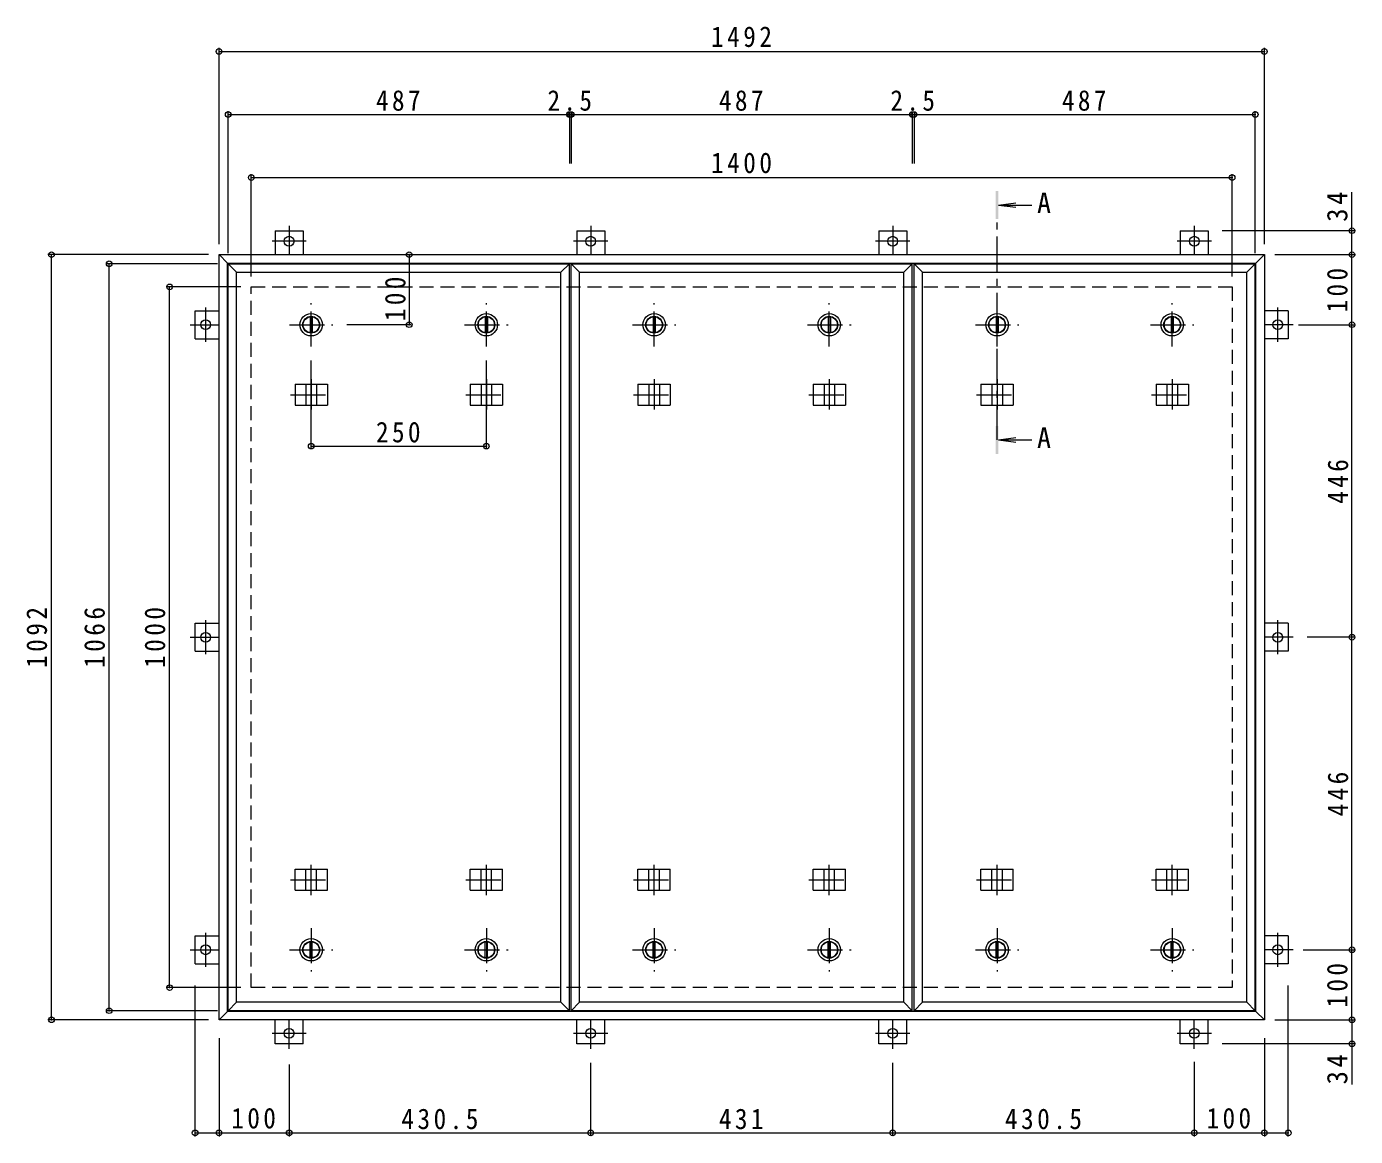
# Model space of a CAD drawing. Units: millimetres at full size, sheet at 1:10. Extents: x -2570 to 2311, y -1962 to 1246.
# Drawn here: x -2108 to -211, y -338 to 1246 of the extents above; entities that cross this region are included whole.
import ezdxf
from ezdxf.enums import TextEntityAlignment as Align

# ---------------------------------------------------------------- set-up
doc = ezdxf.new("R2010")
doc.units = ezdxf.units.MM
doc.header["$LTSCALE"] = 10
doc.header["$PDMODE"] = 32
doc.header["$PDSIZE"] = 8
doc.linetypes.add('CHAIN1', pattern=[8, 5, -1, 1, -1])
doc.linetypes.add('DASHED2', pattern=[3, 2, -1])
for name, color, linetype, lineweight in [('0-1_躯体', 2, 'DASHED2', 9), ('0-2_仕上', 3, 'Continuous', 9), ('0-3_建具', 4, 'Continuous', 9), ('0-5_寸法', 4, 'Continuous', 9), ('0-C', 2, 'Continuous', 9), ('0-E', 3, 'Continuous', 9), ('0-F', 7, 'Continuous', 9)]:
    doc.layers.add(name, color=color, linetype=linetype, lineweight=lineweight)
doc.styles.add('ＭＳ ゴシック', font='')
doc.styles.get('ＭＳ ゴシック').set_extended_font_data('MS Gothic')

msp = doc.modelspace()

# ---------------------------------------------------------------- linework, layer by layer
at = {"layer": '0-1_躯体'}
for p, q in [((-1786.8, 874.52), (-386.8, 874.52)), ((-1786.8, -125.48), (-1786.8, 874.52)), ((-386.8, 874.52), (-386.8, -125.48)), ((-386.8, -125.48), (-1786.8, -125.48))]:
    msp.add_line(p, q, dxfattribs=at)
at = {"layer": '0-2_仕上'}
for p, q in [((-1819.8, 907.52), (-1807.8, 895.52)), ((-1819.8, -158.48), (-1819.8, 907.52)), ((-1819.8, 907.52), (-1332.8, 907.52)), ((-1807.8, -146.48), (-1807.8, 895.52)), ((-1807.8, 895.52), (-1344.8, 895.52)), ((-1344.8, 895.52), (-1332.8, 907.52)), ((-1332.8, -158.48), (-1332.8, 907.52)), ((-1330.3, 907.52), (-1318.3, 895.52)), ((-1330.3, -158.48), (-1330.3, 907.52)), ((-1330.3, 907.52), (-843.3, 907.52)), ((-1318.3, -146.48), (-1318.3, 895.52)), ((-1318.3, 895.52), (-855.3, 895.52)), ((-855.3, 895.52), (-843.3, 907.52)), ((-843.3, -158.48), (-843.3, 907.52)), ((-840.8, 907.52), (-828.8, 895.52)), ((-840.8, -158.48), (-840.8, 907.52)), ((-840.8, 907.52), (-353.8, 907.52)), ((-828.8, -146.48), (-828.8, 895.52)), ((-828.8, 895.52), (-365.8, 895.52)), ((-365.8, 895.52), (-353.8, 907.52)), ((-353.8, -158.48), (-353.8, 907.52)), ((-1819.8, -158.48), (-1807.8, -146.48)), ((-1344.8, -146.48), (-1807.8, -146.48)), ((-1330.3, -158.48), (-1318.3, -146.48)), ((-855.3, -146.48), (-1318.3, -146.48)), ((-840.8, -158.48), (-828.8, -146.48)), ((-365.8, -146.48), (-828.8, -146.48)), ((-1332.8, -158.48), (-1819.8, -158.48)), ((-843.3, -158.48), (-1330.3, -158.48)), ((-353.8, -158.48), (-840.8, -158.48))]:
    msp.add_line(p, q, dxfattribs=at)
for points in [[(-1332.8, -158.48), (-1344.8, -146.48), (-1344.8, 895.52)], [(-843.3, -158.48), (-855.3, -146.48), (-855.3, 895.52)], [(-353.8, -158.48), (-365.8, -146.48), (-365.8, 895.52)]]:
    msp.add_lwpolyline(points, dxfattribs=at)
at = {"layer": '0-3_建具', "color": 2}
for p, q in [((-1832.8, 920.52), (-1820.8, 908.52)), ((-1832.8, 920.52), (-340.8, 920.52)), ((-1832.8, -171.48), (-1832.8, 920.52)), ((-352.8, 908.52), (-340.8, 920.52)), ((-340.8, 920.52), (-340.8, -171.48)), ((-1820.8, 908.52), (-352.8, 908.52)), ((-1820.8, -159.48), (-1820.8, 908.52)), ((-352.8, -159.48), (-352.8, 908.52)), ((-1820.8, -159.48), (-1832.8, -171.48)), ((-352.8, -159.48), (-1820.8, -159.48)), ((-352.8, -159.48), (-340.8, -171.48)), ((-340.8, -171.48), (-1832.8, -171.48))]:
    msp.add_line(p, q, dxfattribs=at)
at = {"layer": '0-3_建具', "linetype": 'CHAIN1'}
for p, q in [((-1701.3, 742.63), (-1701.3, 699.4)), ((-1451.3, 742.63), (-1451.3, 699.4)), ((-1211.8, 742.63), (-1211.8, 699.4)), ((-961.8, 742.63), (-961.8, 699.4)), ((-722.3, 742.63), (-722.3, 699.4)), ((-472.3, 742.63), (-472.3, 699.4)), ((-1730.71, 720.52), (-1671.89, 720.52)), ((-1480.71, 720.52), (-1421.89, 720.52)), ((-1241.21, 720.52), (-1182.39, 720.52)), ((-991.21, 720.52), (-932.39, 720.52)), ((-751.71, 720.52), (-692.89, 720.52)), ((-501.71, 720.52), (-442.89, 720.52)), ((-1701.3, 6.4), (-1701.3, 49.64)), ((-1451.3, 6.4), (-1451.3, 49.64)), ((-1211.8, 6.4), (-1211.8, 49.64)), ((-961.8, 6.4), (-961.8, 49.64)), ((-722.3, 6.4), (-722.3, 49.64)), ((-472.3, 6.4), (-472.3, 49.64)), ((-1730.71, 28.52), (-1671.89, 28.52)), ((-1480.71, 28.52), (-1421.89, 28.52)), ((-1241.21, 28.52), (-1182.39, 28.52)), ((-991.21, 28.52), (-932.39, 28.52)), ((-751.71, 28.52), (-692.89, 28.52)), ((-501.71, 28.52), (-442.89, 28.52))]:
    msp.add_line(p, q, dxfattribs=at)
at = {"layer": '0-3_建具'}
for p, q in [((-1724.39, 735.52), (-1724.39, 705.52)), ((-1724.39, 735.52), (-1678.21, 735.52)), ((-1708.8, 735.52), (-1708.8, 705.52)), ((-1693.8, 735.52), (-1693.8, 705.52)), ((-1678.21, 735.52), (-1678.21, 705.52)), ((-1474.39, 735.52), (-1474.39, 705.52)), ((-1474.39, 735.52), (-1428.21, 735.52)), ((-1458.8, 735.52), (-1458.8, 705.52)), ((-1443.8, 735.52), (-1443.8, 705.52)), ((-1428.21, 735.52), (-1428.21, 705.52)), ((-1234.89, 735.52), (-1234.89, 705.52)), ((-1234.89, 735.52), (-1188.71, 735.52)), ((-1219.3, 735.52), (-1219.3, 705.52)), ((-1204.3, 735.52), (-1204.3, 705.52)), ((-1188.71, 735.52), (-1188.71, 705.52)), ((-984.89, 735.52), (-984.89, 705.52)), ((-984.89, 735.52), (-938.71, 735.52)), ((-969.3, 735.52), (-969.3, 705.52)), ((-954.3, 735.52), (-954.3, 705.52)), ((-938.71, 735.52), (-938.71, 705.52)), ((-745.39, 735.52), (-745.39, 705.52)), ((-745.39, 735.52), (-699.21, 735.52)), ((-729.8, 735.52), (-729.8, 705.52)), ((-714.8, 735.52), (-714.8, 705.52)), ((-699.21, 735.52), (-699.21, 705.52)), ((-495.39, 735.52), (-495.39, 705.52)), ((-495.39, 735.52), (-449.21, 735.52)), ((-479.8, 735.52), (-479.8, 705.52)), ((-464.8, 735.52), (-464.8, 705.52)), ((-449.21, 735.52), (-449.21, 705.52)), ((-1724.39, 705.52), (-1678.21, 705.52)), ((-1474.39, 705.52), (-1428.21, 705.52)), ((-1234.89, 705.52), (-1188.71, 705.52)), ((-984.89, 705.52), (-938.71, 705.52)), ((-745.39, 705.52), (-699.21, 705.52)), ((-495.39, 705.52), (-449.21, 705.52)), ((-1724.39, 13.52), (-1724.39, 43.52)), ((-1724.39, 43.52), (-1678.21, 43.52)), ((-1708.8, 13.52), (-1708.8, 43.52)), ((-1693.8, 13.52), (-1693.8, 43.52)), ((-1678.21, 13.52), (-1678.21, 43.52)), ((-1474.39, 13.52), (-1474.39, 43.52)), ((-1474.39, 43.52), (-1428.21, 43.52)), ((-1458.8, 13.52), (-1458.8, 43.52)), ((-1443.8, 13.52), (-1443.8, 43.52)), ((-1428.21, 13.52), (-1428.21, 43.52)), ((-1234.89, 13.52), (-1234.89, 43.52)), ((-1234.89, 43.52), (-1188.71, 43.52)), ((-1219.3, 13.52), (-1219.3, 43.52)), ((-1204.3, 13.52), (-1204.3, 43.52)), ((-1188.71, 13.52), (-1188.71, 43.52)), ((-984.89, 13.52), (-984.89, 43.52)), ((-984.89, 43.52), (-938.71, 43.52)), ((-969.3, 13.52), (-969.3, 43.52)), ((-954.3, 13.52), (-954.3, 43.52)), ((-938.71, 13.52), (-938.71, 43.52)), ((-745.39, 13.52), (-745.39, 43.52)), ((-745.39, 43.52), (-699.21, 43.52)), ((-729.8, 13.52), (-729.8, 43.52)), ((-714.8, 13.52), (-714.8, 43.52)), ((-699.21, 13.52), (-699.21, 43.52)), ((-495.39, 13.52), (-495.39, 43.52)), ((-495.39, 43.52), (-449.21, 43.52)), ((-479.8, 13.52), (-479.8, 43.52)), ((-464.8, 13.52), (-464.8, 43.52)), ((-449.21, 13.52), (-449.21, 43.52)), ((-1724.39, 13.52), (-1678.21, 13.52)), ((-1474.39, 13.52), (-1428.21, 13.52)), ((-1234.89, 13.52), (-1188.71, 13.52)), ((-984.89, 13.52), (-938.71, 13.52)), ((-745.39, 13.52), (-699.21, 13.52)), ((-495.39, 13.52), (-449.21, 13.52))]:
    msp.add_line(p, q, dxfattribs=at)
at = {"layer": '0-5_寸法'}
for p, q in [((-720.3, 991.33), (-695.51, 994.6)), ((-720.3, 991.33), (-695.51, 988.07)), ((-720.3, 991.33), (-672.84, 991.33)), ((-720.3, 656.21), (-695.51, 659.47)), ((-720.3, 656.21), (-695.51, 652.95)), ((-720.3, 656.21), (-672.84, 656.21))]:
    msp.add_line(p, q, dxfattribs=at)
at = {"layer": '0-5_寸法', "linetype": 'CHAIN1'}
msp.add_line((-722.3, 656.21), (-722.3, 971.33), dxfattribs=at)
at = {"layer": '0-5_寸法'}
for points in [[(-720.3, 1011.33), (-724.3, 1011.33), (-720.3, 971.33), (-724.3, 971.33)], [(-720.3, 636.21), (-724.3, 636.21), (-720.3, 676.21), (-724.3, 676.21)]]:
    msp.add_solid(points, dxfattribs=at)
at = {"layer": '0-C', "linetype": 'CHAIN1'}
for p, q in [((-1701.3, 789.52), (-1701.3, 851.52)), ((-1451.3, 789.52), (-1451.3, 851.52)), ((-1211.8, 789.52), (-1211.8, 851.52)), ((-961.8, 789.52), (-961.8, 851.52)), ((-722.3, 789.52), (-722.3, 851.52)), ((-472.3, 789.52), (-472.3, 851.52)), ((-1732.3, 820.52), (-1670.3, 820.52)), ((-1482.3, 820.52), (-1420.3, 820.52)), ((-1242.8, 820.52), (-1180.8, 820.52)), ((-992.8, 820.52), (-930.8, 820.52)), ((-753.3, 820.52), (-691.3, 820.52)), ((-503.3, 820.52), (-441.3, 820.52)), ((-1701.3, -40.48), (-1701.3, -102.48)), ((-1451.3, -40.48), (-1451.3, -102.48)), ((-1211.8, -40.48), (-1211.8, -102.48)), ((-961.8, -40.48), (-961.8, -102.48)), ((-722.3, -40.48), (-722.3, -102.48)), ((-472.3, -40.48), (-472.3, -102.48)), ((-1732.3, -71.48), (-1670.3, -71.48)), ((-1482.3, -71.48), (-1420.3, -71.48)), ((-1242.8, -71.48), (-1180.8, -71.48)), ((-992.8, -71.48), (-930.8, -71.48)), ((-753.3, -71.48), (-691.3, -71.48)), ((-503.3, -71.48), (-441.3, -71.48))]:
    msp.add_line(p, q, dxfattribs=at)
at = {"layer": '0-C'}
for p, q in [((-1702.8, 831.92), (-1702.8, 809.12)), ((-1699.8, 831.92), (-1699.8, 809.12)), ((-1452.8, 831.92), (-1452.8, 809.12)), ((-1449.8, 831.92), (-1449.8, 809.12)), ((-1213.3, 831.92), (-1213.3, 809.12)), ((-1210.3, 831.92), (-1210.3, 809.12)), ((-963.3, 831.92), (-963.3, 809.12)), ((-960.3, 831.92), (-960.3, 809.12)), ((-723.8, 831.92), (-723.8, 809.12)), ((-720.8, 831.92), (-720.8, 809.12)), ((-473.8, 831.92), (-473.8, 809.12)), ((-470.8, 831.92), (-470.8, 809.12)), ((-1702.8, -82.89), (-1702.8, -60.08)), ((-1699.8, -82.89), (-1699.8, -60.08)), ((-1452.8, -82.89), (-1452.8, -60.08)), ((-1449.8, -82.89), (-1449.8, -60.08)), ((-1213.3, -82.89), (-1213.3, -60.08)), ((-1210.3, -82.89), (-1210.3, -60.08)), ((-963.3, -82.89), (-963.3, -60.08)), ((-960.3, -82.89), (-960.3, -60.08)), ((-723.8, -82.89), (-723.8, -60.08)), ((-720.8, -82.89), (-720.8, -60.08)), ((-473.8, -82.89), (-473.8, -60.08)), ((-470.8, -82.89), (-470.8, -60.08))]:
    msp.add_line(p, q, dxfattribs=at)
for centre, radius in [((-1701.3, 820.52), 16), ((-1451.3, 820.52), 16), ((-1211.8, 820.52), 16), ((-961.8, 820.52), 16), ((-722.3, 820.52), 16), ((-472.3, 820.52), 16), ((-1701.3, 820.52), 12), ((-1701.3, 820.52), 11.5), ((-1451.3, 820.52), 12), ((-1451.3, 820.52), 11.5), ((-1211.8, 820.52), 12), ((-1211.8, 820.52), 11.5), ((-961.8, 820.52), 12), ((-961.8, 820.52), 11.5), ((-722.3, 820.52), 12), ((-722.3, 820.52), 11.5), ((-472.3, 820.52), 12), ((-472.3, 820.52), 11.5), ((-1701.3, -71.48), 16), ((-1451.3, -71.48), 16), ((-1211.8, -71.48), 16), ((-961.8, -71.48), 16), ((-722.3, -71.48), 16), ((-472.3, -71.48), 16), ((-1701.3, -71.48), 12), ((-1701.3, -71.48), 11.5), ((-1451.3, -71.48), 12), ((-1451.3, -71.48), 11.5), ((-1211.8, -71.48), 12), ((-1211.8, -71.48), 11.5), ((-961.8, -71.48), 12), ((-961.8, -71.48), 11.5), ((-722.3, -71.48), 12), ((-722.3, -71.48), 11.5), ((-472.3, -71.48), 12), ((-472.3, -71.48), 11.5)]:
    msp.add_circle(centre, radius, dxfattribs=at)
at = {"layer": '0-E'}
for p, q in [((-1752.8, 954.72), (-1712.8, 954.72)), ((-1752.8, 954.72), (-1752.8, 920.52)), ((-1712.8, 954.72), (-1712.8, 920.52)), ((-1322.3, 954.72), (-1282.3, 954.72)), ((-1322.3, 954.72), (-1322.3, 920.52)), ((-1282.3, 954.72), (-1282.3, 920.52)), ((-891.3, 954.72), (-851.3, 954.72)), ((-891.3, 954.72), (-891.3, 920.52)), ((-851.3, 954.72), (-851.3, 920.52)), ((-460.8, 954.72), (-420.8, 954.72)), ((-460.8, 954.72), (-460.8, 920.52)), ((-420.8, 954.72), (-420.8, 920.52)), ((-1867, 800.52), (-1867, 840.52)), ((-1867, 840.52), (-1832.8, 840.52)), ((-306.6, 840.52), (-340.8, 840.52)), ((-306.6, 840.52), (-306.6, 800.52)), ((-1867, 800.52), (-1832.8, 800.52)), ((-306.6, 800.52), (-340.8, 800.52)), ((-1867, 354.52), (-1867, 394.52)), ((-1867, 394.52), (-1832.8, 394.52)), ((-306.6, 394.52), (-340.8, 394.52)), ((-306.6, 394.52), (-306.6, 354.52)), ((-1867, 354.52), (-1832.8, 354.52)), ((-306.6, 354.52), (-340.8, 354.52)), ((-1867, -91.48), (-1867, -51.48)), ((-1867, -51.48), (-1832.8, -51.48)), ((-306.6, -51.48), (-340.8, -51.48)), ((-306.6, -51.48), (-306.6, -91.48)), ((-1867, -91.48), (-1832.8, -91.48)), ((-306.6, -91.48), (-340.8, -91.48)), ((-1752.8, -205.68), (-1752.8, -171.48)), ((-1712.8, -205.68), (-1712.8, -171.48)), ((-1322.3, -205.68), (-1322.3, -171.48)), ((-1282.3, -205.68), (-1282.3, -171.48)), ((-891.3, -205.68), (-891.3, -171.48)), ((-851.3, -205.68), (-851.3, -171.48)), ((-460.8, -205.68), (-460.8, -171.48)), ((-420.8, -205.68), (-420.8, -171.48)), ((-1712.8, -205.68), (-1752.8, -205.68)), ((-1282.3, -205.68), (-1322.3, -205.68)), ((-851.3, -205.68), (-891.3, -205.68)), ((-420.8, -205.68), (-460.8, -205.68))]:
    msp.add_line(p, q, dxfattribs=at)
at = {"layer": '0-E', "linetype": 'CHAIN1'}
for p, q in [((-1732.8, 961.69), (-1732.8, 920.52)), ((-1302.3, 961.69), (-1302.3, 920.52)), ((-871.3, 961.69), (-871.3, 920.52)), ((-440.8, 961.69), (-440.8, 920.52)), ((-1708.42, 939.72), (-1757.18, 939.72)), ((-1277.92, 939.72), (-1326.68, 939.72)), ((-846.92, 939.72), (-895.68, 939.72)), ((-416.42, 939.72), (-465.18, 939.72)), ((-1852, 844.89), (-1852, 796.14)), ((-321.6, 796.14), (-321.6, 844.89)), ((-1873.97, 820.52), (-1832.8, 820.52)), ((-299.63, 820.52), (-340.8, 820.52)), ((-1852, 398.89), (-1852, 350.14)), ((-321.6, 350.14), (-321.6, 398.89)), ((-1873.97, 374.52), (-1832.8, 374.52)), ((-299.63, 374.52), (-340.8, 374.52)), ((-1852, -47.11), (-1852, -95.86)), ((-321.6, -95.86), (-321.6, -47.11)), ((-1873.97, -71.48), (-1832.8, -71.48)), ((-299.63, -71.48), (-340.8, -71.48)), ((-1732.8, -212.66), (-1732.8, -171.48)), ((-1302.3, -212.66), (-1302.3, -171.48)), ((-871.3, -212.66), (-871.3, -171.48)), ((-440.8, -212.66), (-440.8, -171.48)), ((-1757.18, -190.68), (-1708.42, -190.68)), ((-1326.68, -190.68), (-1277.92, -190.68)), ((-895.68, -190.68), (-846.92, -190.68)), ((-465.18, -190.68), (-416.42, -190.68))]:
    msp.add_line(p, q, dxfattribs=at)
at = {"layer": '0-E'}
for centre in [(-1732.8, 939.72), (-1302.3, 939.72), (-871.3, 939.72), (-440.8, 939.72), (-1852, 820.52), (-321.6, 820.52), (-1852, 374.52), (-321.6, 374.52), (-1852, -71.48), (-321.6, -71.48), (-1732.8, -190.68), (-1302.3, -190.68), (-871.3, -190.68), (-440.8, -190.68)]:
    msp.add_circle(centre, 7, dxfattribs=at)
at = {"layer": '0-F'}
for p, q in [((-1832.8, 935.52), (-1832.8, 1215.52)), ((-340.8, 935.52), (-340.8, 1215.52)), ((-1832.8, 1210.52), (-340.8, 1210.52)), ((-1819.8, 922.52), (-1819.8, 1125.52)), ((-1819.8, 1120.52), (-1332.8, 1120.52)), ((-1332.8, 1123.52), (-1332.8, 1050.82)), ((-1332.8, 1120.52), (-1330.3, 1120.52)), ((-1330.3, 1123.52), (-1330.3, 1050.82)), ((-1330.3, 1120.52), (-843.3, 1120.52)), ((-843.3, 1123.52), (-843.3, 1050.82)), ((-843.3, 1120.52), (-840.8, 1120.52)), ((-840.8, 1123.52), (-840.8, 1050.82)), ((-840.8, 1120.52), (-353.8, 1120.52)), ((-353.8, 922.52), (-353.8, 1125.52)), ((-1786.8, 889.52), (-1786.8, 1035.52)), ((-1786.8, 1030.52), (-386.8, 1030.52)), ((-386.8, 889.52), (-386.8, 1035.52)), ((-215.82, 954.72), (-215.82, 1009.9)), ((-210.82, 954.72), (-400.8, 954.72)), ((-215.82, 920.52), (-215.82, 954.72)), ((-1847.8, 920.52), (-2077.06, 920.52)), ((-2072.06, -171.48), (-2072.06, 920.52)), ((-1561.38, 920.52), (-1561.38, 820.52)), ((-325.8, 920.52), (-210.82, 920.52)), ((-215.82, 820.52), (-215.82, 920.52)), ((-1834.8, 907.52), (-1994.59, 907.52)), ((-1989.59, -158.48), (-1989.59, 907.52)), ((-1801.8, 874.52), (-1908.42, 874.52)), ((-1903.42, -125.48), (-1903.42, 874.52)), ((-1558.38, 820.52), (-1650.3, 820.52)), ((-291.87, 820.52), (-210.82, 820.52)), ((-215.82, 374.52), (-215.82, 820.52)), ((-1701.3, 644.22), (-1701.3, 769.52)), ((-1451.3, 644.22), (-1451.3, 769.52)), ((-1701.3, 647.22), (-1451.3, 647.22)), ((-212.82, 374.52), (-279.63, 374.52)), ((-215.82, -71.48), (-215.82, 374.52)), ((-285.28, -71.48), (-210.82, -71.48)), ((-215.82, -171.48), (-215.82, -71.48)), ((-1801.8, -125.48), (-1908.42, -125.48)), ((-1867, -337.85), (-1867, -122.69)), ((-306.6, -337.85), (-306.6, -122.69)), ((-1834.8, -158.48), (-1994.59, -158.48)), ((-1847.8, -171.48), (-2077.06, -171.48)), ((-325.8, -171.48), (-210.82, -171.48)), ((-215.82, -171.48), (-215.82, -205.68)), ((-1832.8, -197.69), (-1832.8, -337.85)), ((-210.82, -205.68), (-400.8, -205.68)), ((-340.8, -197.69), (-340.8, -337.85)), ((-215.82, -205.68), (-215.82, -263.63)), ((-1732.8, -234.99), (-1732.8, -337.85)), ((-1302.3, -335.85), (-1302.3, -232.66)), ((-871.3, -335.85), (-871.3, -232.66)), ((-440.8, -231.62), (-440.8, -337.85)), ((-1867, -332.85), (-1832.8, -332.85)), ((-1832.8, -332.85), (-1732.8, -332.85)), ((-1732.8, -332.85), (-1302.3, -332.85)), ((-1302.3, -332.85), (-871.3, -332.85)), ((-871.3, -332.85), (-440.8, -332.85)), ((-440.8, -332.85), (-340.8, -332.85)), ((-340.8, -332.85), (-306.6, -332.85))]:
    msp.add_line(p, q, dxfattribs=at)
for p in [(-1832.8, 1210.52), (-340.8, 1210.52), (-1819.8, 1120.52), (-1332.8, 1120.52), (-1330.3, 1120.52), (-843.3, 1120.52), (-840.8, 1120.52), (-353.8, 1120.52), (-1786.8, 1030.52), (-386.8, 1030.52), (-215.82, 954.72), (-2072.06, 920.52), (-1989.59, 907.52), (-1561.38, 920.52), (-215.82, 920.52), (-1903.42, 874.52), (-1561.38, 820.52), (-215.82, 820.52), (-1701.3, 647.22), (-1451.3, 647.22), (-215.82, 374.52), (-215.82, -71.48), (-1903.42, -125.48), (-2072.06, -171.48), (-1989.59, -158.48), (-215.82, -171.48), (-215.82, -205.68), (-1867, -332.85), (-1832.8, -332.85), (-1732.8, -332.85), (-1302.3, -332.85), (-871.3, -332.85), (-440.8, -332.85), (-340.8, -332.85), (-306.6, -332.85)]:
    msp.add_point(p, dxfattribs=at)

# ---------------------------------------------------------------- texts
at = {"layer": '0-5_寸法', "color": 2, "style": 'ＭＳ ゴシック'}
for p in [(-665.27, 970.94), (-665.27, 635.81)]:
    msp.add_text('A', height=29.33, dxfattribs=at).set_placement(p, align=Align.BOTTOM_LEFT)
at = {"layer": '0-F', "color": 2, "char_height": 29.33, "attachment_point": 7, "style": 'ＭＳ ゴシック'}
for s, insert in [('\\T1.28;\\W0.9;1492', (-1130.55, 1216.52)), ('\\T1.27;\\W0.9;487', (-1608.8, 1125.52)), ('\\T1.27;\\W0.9;2.5', (-1364.05, 1125.52)), ('\\T1.27;\\W0.9;487', (-1119.3, 1125.52)), ('\\T1.27;\\W0.9;2.5', (-874.55, 1125.52)), ('\\T1.27;\\W0.9;487', (-629.8, 1125.52)), ('\\T1.28;\\W0.9;1400', (-1130.55, 1036.52)), ('\\T1.27;\\W0.9;250', (-1608.8, 652.22)), ('\\T1.27;\\W0.9;100', (-1815.3, -326.85)), ('\\T1.28;\\W0.9;430.5', (-1572.55, -327.85)), ('\\T1.27;\\W0.9;431', (-1119.3, -327.85)), ('\\T1.28;\\W0.9;430.5', (-711.05, -327.85)), ('\\T1.27;\\W0.9;100', (-423.3, -326.85))]:
    msp.add_mtext(s, dxfattribs=dict(at, insert=insert))
at = {"layer": '0-F', "color": 2, "char_height": 29.33, "attachment_point": 7, "rotation": 90, "style": 'ＭＳ ゴシック'}
for s, insert in [('\\T1.27;\\W0.95;34', (-221.82, 967.4)), ('\\T1.27;\\W0.9;100', (-221.82, 838.02)), ('\\T1.27;\\W0.9;100', (-1566.38, 825.61)), ('\\T1.27;\\W0.9;446', (-220.82, 565.02)), ('\\T1.28;\\W0.9;1092', (-2078.06, 330.77)), ('\\T1.28;\\W0.9;1066', (-1995.59, 330.77)), ('\\T1.28;\\W0.9;1000', (-1909.42, 330.77)), ('\\T1.27;\\W0.9;446', (-220.82, 119.02)), ('\\T1.27;\\W0.9;100', (-221.82, -153.98)), ('\\T1.27;\\W0.95;34', (-221.82, -263.63))]:
    msp.add_mtext(s, dxfattribs=dict(at, insert=insert))

doc.saveas('drawing.dxf')
